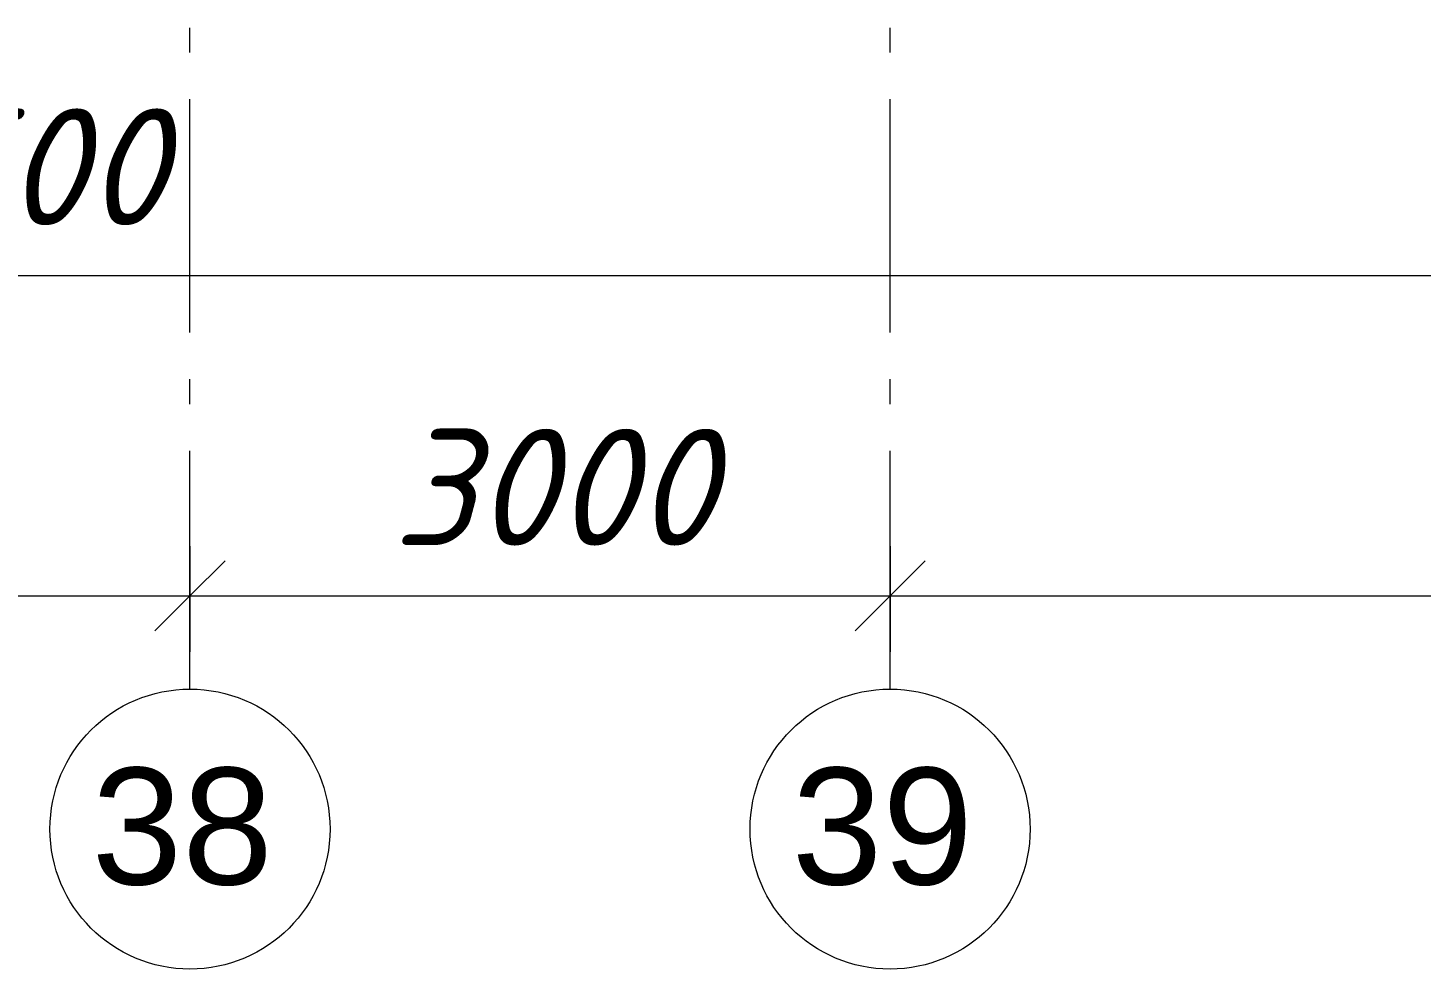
# Model space of a CAD drawing. Header units: millimetres. Extents: x -537608 to 253996, y -217170 to 186033.
# Drawn here: x -316006 to -310036, y -61471 to -57439 of the extents above; entities that cross this region are included whole.
import ezdxf

# ---------------------------------------------------------------- set-up
doc = ezdxf.new("R2010")
doc.units = ezdxf.units.MM
doc.layers.add('PDF _Геометрия', color=7, linetype='Continuous')
doc.layers.add('PDF _Текст', color=7, linetype='Continuous')
doc.styles.add('PDF ArialMT', font='arial.ttf')
doc.styles.add('PDF ISOCPEUR Italic', font='isocpeui.ttf')

msp = doc.modelspace()

# ---------------------------------------------------------------- linework, layer by layer
at = {"layer": 'PDF _Геометрия', "color": 253, "lineweight": 9, "true_color": 0xaaaaaa}
for p, q in [((-315311.3629, -57544.3361), (-315311.3629, -57438.5012)), ((-312311.3587, -57544.3361), (-312311.3587, -57438.5012)), ((-315311.3629, -58744.337), (-315311.3629, -57744.337)), ((-312311.3587, -58744.337), (-312311.3587, -57744.337)), ((-315311.3629, -59050.1685), (-315311.3629, -58944.3378)), ((-312311.3587, -59050.1685), (-312311.3587, -58944.3378)), ((-315311.3629, -60271.4318), (-315311.3629, -59250.1693)), ((-312311.3587, -60271.4318), (-312311.3587, -59250.1693))]:
    msp.add_line(p, q, dxfattribs=at)
at = {"layer": 'PDF _Геометрия', "lineweight": 9}
for p, q in [((-368501.3767, -58499.249), (-264521.3486, -58499.249)), ((-315311.3629, -59659.8421), (-315311.3629, -59871.977)), ((-312311.3587, -59659.8421), (-312311.3587, -59871.977)), ((-321311.3627, -59871.977), (-315311.3629, -59871.977)), ((-315311.3629, -59871.977), (-312311.3587, -59871.977)), ((-315311.3629, -59871.977), (-315311.3629, -60111.9754)), ((-312311.3587, -59871.977), (-306311.3589, -59871.977)), ((-312311.3587, -59871.977), (-312311.3587, -60111.9754))]:
    msp.add_line(p, q, dxfattribs=at)
at = {"layer": 'PDF _Геометрия', "lineweight": 20}
for p, q in [((-315161.3623, -59721.9764), (-315311.3629, -59871.977)), ((-312161.3581, -59721.9764), (-312311.3587, -59871.977)), ((-315311.3629, -59871.977), (-315461.3592, -60021.9733)), ((-312311.3587, -59871.977), (-312461.3593, -60021.9733))]:
    msp.add_line(p, q, dxfattribs=at)
for centre, radius in [((-315311.3603, -60871.4305), 599.9999), ((-312311.36, -60871.4298), 599.9996)]:
    msp.add_circle(centre, radius, dxfattribs=at)

# ---------------------------------------------------------------- texts
at = {"layer": 'PDF _Текст', "char_height": 500, "attachment_point": 4}
for s, insert, style in [('103500', (-317411.5743, -58033.7371), 'PDF ISOCPEUR Italic'), ('3000', (-314443.4424, -59406.4609), 'PDF ISOCPEUR Italic'), ('38', (-315732.9157, -60862.3554), 'PDF ArialMT'), ('39', (-312732.9158, -60862.3554), 'PDF ArialMT')]:
    msp.add_mtext(s, dxfattribs=dict(at, insert=insert, style=style))

doc.saveas('drawing.dxf')
